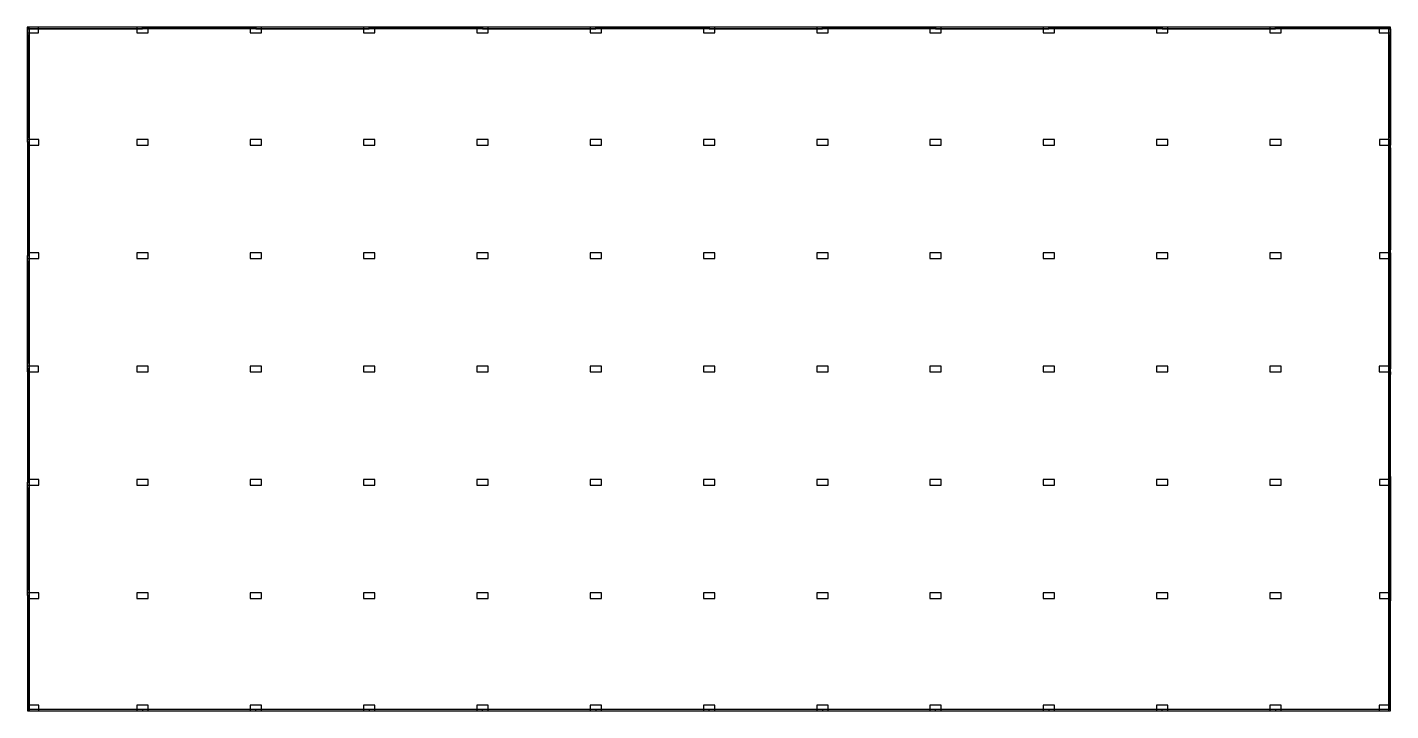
# Model space of a CAD drawing. Header units: millimetres. Extents: x 1752 to 3505, y 761 to 2021.
# Drawn here: x 1751.8 to 1872.1, y 1009.8 to 1070.1 of the extents above; entities that cross this region are included whole.
import ezdxf

# ---------------------------------------------------------------- set-up
doc = ezdxf.new("R2010")
doc.units = ezdxf.units.MM

msp = doc.modelspace()

# ---------------------------------------------------------------- linework, layer by layer
for p, q in [((1752.8, 1070.1), (1751.8, 1070.1)), ((1751.8, 1070.1), (1751.8, 1069.6)), ((1872.11, 1070.1), (1751.81, 1070.1)), ((1751.81, 1070.1), (1751.81, 1009.8)), ((1751.81, 1059.95), (1751.81, 1069.95)), ((1751.81, 1069.95), (1751.96, 1069.95)), ((1751.96, 1069.95), (1751.96, 1070.1)), ((1871.96, 1069.95), (1751.96, 1069.95)), ((1751.96, 1069.95), (1751.96, 1009.95)), ((1751.96, 1069.95), (1761.96, 1069.95)), ((1752.8, 1069.6), (1752.8, 1070.1)), ((1762.46, 1070.1), (1761.46, 1070.1)), ((1761.46, 1070.1), (1761.46, 1069.6)), ((1761.96, 1069.95), (1761.96, 1070.1)), ((1761.96, 1070.1), (1771.96, 1070.1)), ((1762.46, 1069.6), (1762.46, 1070.1)), ((1772.46, 1070.1), (1771.46, 1070.1)), ((1771.46, 1070.1), (1771.46, 1069.6)), ((1771.96, 1070.1), (1771.96, 1069.95)), ((1771.96, 1069.95), (1781.96, 1069.95)), ((1772.46, 1069.6), (1772.46, 1070.1)), ((1782.46, 1070.1), (1781.46, 1070.1)), ((1781.46, 1070.1), (1781.46, 1069.6)), ((1781.96, 1069.95), (1781.96, 1070.1)), ((1781.96, 1070.1), (1791.96, 1070.1)), ((1782.46, 1069.6), (1782.46, 1070.1)), ((1792.46, 1070.1), (1791.46, 1070.1)), ((1791.46, 1070.1), (1791.46, 1069.6)), ((1791.96, 1070.1), (1791.96, 1069.95)), ((1791.96, 1069.95), (1801.96, 1069.95)), ((1792.46, 1069.6), (1792.46, 1070.1)), ((1802.46, 1070.1), (1801.46, 1070.1)), ((1801.46, 1070.1), (1801.46, 1069.6)), ((1801.96, 1069.95), (1801.96, 1070.1)), ((1801.96, 1070.1), (1811.96, 1070.1)), ((1802.46, 1069.6), (1802.46, 1070.1)), ((1812.46, 1070.1), (1811.46, 1070.1)), ((1811.46, 1070.1), (1811.46, 1069.6)), ((1811.96, 1070.1), (1811.96, 1069.95)), ((1811.96, 1069.95), (1821.96, 1069.95)), ((1812.46, 1069.6), (1812.46, 1070.1)), ((1822.46, 1070.1), (1821.46, 1070.1)), ((1821.46, 1070.1), (1821.46, 1069.6)), ((1821.96, 1069.95), (1821.96, 1070.1)), ((1821.96, 1070.1), (1831.96, 1070.1)), ((1822.46, 1069.6), (1822.46, 1070.1)), ((1832.46, 1070.1), (1831.46, 1070.1)), ((1831.46, 1070.1), (1831.46, 1069.6)), ((1831.96, 1070.1), (1831.96, 1069.95)), ((1831.96, 1069.95), (1841.96, 1069.95)), ((1832.46, 1069.6), (1832.46, 1070.1)), ((1842.46, 1070.1), (1841.46, 1070.1)), ((1841.46, 1070.1), (1841.46, 1069.6)), ((1841.96, 1069.95), (1841.96, 1070.1)), ((1841.96, 1070.1), (1851.96, 1070.1)), ((1842.46, 1069.6), (1842.46, 1070.1)), ((1852.46, 1070.1), (1851.46, 1070.1)), ((1851.46, 1070.1), (1851.46, 1069.6)), ((1851.96, 1070.1), (1851.96, 1069.95)), ((1851.96, 1069.95), (1861.96, 1069.95)), ((1852.46, 1069.6), (1852.46, 1070.1)), ((1862.46, 1070.1), (1861.46, 1070.1)), ((1861.46, 1070.1), (1861.46, 1069.6)), ((1861.96, 1069.95), (1861.96, 1070.1)), ((1861.96, 1070.1), (1871.96, 1070.1)), ((1862.46, 1069.6), (1862.46, 1070.1)), ((1872.11, 1070.1), (1871.11, 1070.1)), ((1871.11, 1070.1), (1871.11, 1069.6)), ((1871.96, 1070.1), (1871.96, 1069.95)), ((1871.96, 1009.95), (1871.96, 1069.95)), ((1871.96, 1069.95), (1872.11, 1069.95)), ((1872.11, 1009.8), (1872.11, 1070.1)), ((1872.11, 1069.6), (1872.11, 1070.1)), ((1872.11, 1069.95), (1872.11, 1059.95)), ((1872.11, 1059.95), (1872.11, 1069.95)), ((1872.11, 1069.95), (1872.11, 1059.95)), ((1751.8, 1069.6), (1752.8, 1069.6)), ((1751.96, 1069.4), (1751.81, 1069.4)), ((1751.81, 1069.4), (1751.88, 1069.4)), ((1751.96, 1069.4), (1751.81, 1069.4)), ((1751.88, 1069.4), (1751.88, 1060.4)), ((1751.96, 1069.6), (1751.96, 1069.4)), ((1761.46, 1069.6), (1762.46, 1069.6)), ((1771.46, 1069.6), (1772.46, 1069.6)), ((1781.46, 1069.6), (1782.46, 1069.6)), ((1791.46, 1069.6), (1792.46, 1069.6)), ((1801.46, 1069.6), (1802.46, 1069.6)), ((1811.46, 1069.6), (1812.46, 1069.6)), ((1821.46, 1069.6), (1822.46, 1069.6)), ((1831.46, 1069.6), (1832.46, 1069.6)), ((1841.46, 1069.6), (1842.46, 1069.6)), ((1851.46, 1069.6), (1852.46, 1069.6)), ((1861.46, 1069.6), (1862.46, 1069.6)), ((1871.11, 1069.6), (1872.11, 1069.6)), ((1871.96, 1069.6), (1872.03, 1069.6)), ((1872.11, 1069.4), (1871.96, 1069.4)), ((1871.96, 1069.4), (1871.96, 1060.4)), ((1872.03, 1069.4), (1872.03, 1060.4)), ((1872.11, 1069.6), (1872.11, 1069.4)), ((1751.81, 1060.4), (1751.96, 1060.4)), ((1752.81, 1060.2), (1751.81, 1060.2)), ((1751.81, 1060.2), (1751.81, 1059.7)), ((1752.81, 1059.7), (1752.81, 1060.2)), ((1762.46, 1060.2), (1761.46, 1060.2)), ((1761.46, 1060.2), (1761.46, 1059.7)), ((1762.46, 1059.7), (1762.46, 1060.2)), ((1772.46, 1060.2), (1771.46, 1060.2)), ((1771.46, 1060.2), (1771.46, 1059.7)), ((1772.46, 1059.7), (1772.46, 1060.2)), ((1782.46, 1060.2), (1781.46, 1060.2)), ((1781.46, 1060.2), (1781.46, 1059.7)), ((1782.46, 1059.7), (1782.46, 1060.2)), ((1792.46, 1060.2), (1791.46, 1060.2)), ((1791.46, 1060.2), (1791.46, 1059.7)), ((1792.46, 1059.7), (1792.46, 1060.2)), ((1802.46, 1060.2), (1801.46, 1060.2)), ((1801.46, 1060.2), (1801.46, 1059.7)), ((1802.46, 1059.7), (1802.46, 1060.2)), ((1812.46, 1060.2), (1811.46, 1060.2)), ((1811.46, 1060.2), (1811.46, 1059.7)), ((1812.46, 1059.7), (1812.46, 1060.2)), ((1822.46, 1060.2), (1821.46, 1060.2)), ((1821.46, 1060.2), (1821.46, 1059.7)), ((1822.46, 1059.7), (1822.46, 1060.2)), ((1832.46, 1060.2), (1831.46, 1060.2)), ((1831.46, 1060.2), (1831.46, 1059.7)), ((1832.46, 1059.7), (1832.46, 1060.2)), ((1842.46, 1060.2), (1841.46, 1060.2)), ((1841.46, 1060.2), (1841.46, 1059.7)), ((1842.46, 1059.7), (1842.46, 1060.2)), ((1852.46, 1060.2), (1851.46, 1060.2)), ((1851.46, 1060.2), (1851.46, 1059.7)), ((1852.46, 1059.7), (1852.46, 1060.2)), ((1862.46, 1060.2), (1861.46, 1060.2)), ((1861.46, 1060.2), (1861.46, 1059.7)), ((1862.46, 1059.7), (1862.46, 1060.2)), ((1872.12, 1060.2), (1871.12, 1060.2)), ((1871.12, 1060.2), (1871.12, 1059.7)), ((1871.96, 1060.4), (1872.11, 1060.4)), ((1872.03, 1060.2), (1872.03, 1059.7)), ((1872.12, 1059.7), (1872.12, 1060.2)), ((1751.96, 1059.95), (1751.81, 1059.95)), ((1751.81, 1059.7), (1752.81, 1059.7)), ((1751.81, 1059.45), (1751.96, 1059.45)), ((1751.88, 1059.45), (1751.88, 1050.45)), ((1751.96, 1049.95), (1751.96, 1059.95)), ((1761.46, 1059.7), (1762.46, 1059.7)), ((1771.46, 1059.7), (1772.46, 1059.7)), ((1781.46, 1059.7), (1782.46, 1059.7)), ((1791.46, 1059.7), (1792.46, 1059.7)), ((1801.46, 1059.7), (1802.46, 1059.7)), ((1811.46, 1059.7), (1812.46, 1059.7)), ((1821.46, 1059.7), (1822.46, 1059.7)), ((1831.46, 1059.7), (1832.46, 1059.7)), ((1841.46, 1059.7), (1842.46, 1059.7)), ((1851.46, 1059.7), (1852.46, 1059.7)), ((1861.46, 1059.7), (1862.46, 1059.7)), ((1871.12, 1059.7), (1872.12, 1059.7)), ((1872.11, 1059.95), (1871.96, 1059.95)), ((1871.96, 1059.95), (1871.96, 1049.95)), ((1871.96, 1059.7), (1871.96, 1059.45)), ((1871.96, 1059.45), (1872.11, 1059.45)), ((1872.03, 1059.45), (1872.03, 1050.45)), ((1872.11, 1059.45), (1872.11, 1050.45)), ((1751.96, 1050.45), (1751.81, 1050.45)), ((1872.11, 1050.45), (1871.96, 1050.45)), ((1871.96, 1050.45), (1871.96, 1050.2)), ((1752.81, 1050.2), (1751.81, 1050.2)), ((1751.81, 1050.2), (1751.81, 1049.7)), ((1751.81, 1039.95), (1751.81, 1049.95)), ((1751.81, 1049.95), (1751.96, 1049.95)), ((1751.81, 1049.7), (1752.81, 1049.7)), ((1751.81, 1049.45), (1751.96, 1049.45)), ((1751.88, 1049.45), (1751.88, 1040.45)), ((1752.81, 1049.7), (1752.81, 1050.2)), ((1762.46, 1050.2), (1761.46, 1050.2)), ((1761.46, 1050.2), (1761.46, 1049.7)), ((1761.46, 1049.7), (1762.46, 1049.7)), ((1762.46, 1049.7), (1762.46, 1050.2)), ((1772.46, 1050.2), (1771.46, 1050.2)), ((1771.46, 1050.2), (1771.46, 1049.7)), ((1771.46, 1049.7), (1772.46, 1049.7)), ((1772.46, 1049.7), (1772.46, 1050.2)), ((1782.46, 1050.2), (1781.46, 1050.2)), ((1781.46, 1050.2), (1781.46, 1049.7)), ((1781.46, 1049.7), (1782.46, 1049.7)), ((1782.46, 1049.7), (1782.46, 1050.2)), ((1792.46, 1050.2), (1791.46, 1050.2)), ((1791.46, 1050.2), (1791.46, 1049.7)), ((1791.46, 1049.7), (1792.46, 1049.7)), ((1792.46, 1049.7), (1792.46, 1050.2)), ((1802.46, 1050.2), (1801.46, 1050.2)), ((1801.46, 1050.2), (1801.46, 1049.7)), ((1801.46, 1049.7), (1802.46, 1049.7)), ((1802.46, 1049.7), (1802.46, 1050.2)), ((1812.46, 1050.2), (1811.46, 1050.2)), ((1811.46, 1050.2), (1811.46, 1049.7)), ((1811.46, 1049.7), (1812.46, 1049.7)), ((1812.46, 1049.7), (1812.46, 1050.2)), ((1822.46, 1050.2), (1821.46, 1050.2)), ((1821.46, 1050.2), (1821.46, 1049.7)), ((1821.46, 1049.7), (1822.46, 1049.7)), ((1822.46, 1049.7), (1822.46, 1050.2)), ((1832.46, 1050.2), (1831.46, 1050.2)), ((1831.46, 1050.2), (1831.46, 1049.7)), ((1831.46, 1049.7), (1832.46, 1049.7)), ((1832.46, 1049.7), (1832.46, 1050.2)), ((1842.46, 1050.2), (1841.46, 1050.2)), ((1841.46, 1050.2), (1841.46, 1049.7)), ((1841.46, 1049.7), (1842.46, 1049.7)), ((1842.46, 1049.7), (1842.46, 1050.2)), ((1852.46, 1050.2), (1851.46, 1050.2)), ((1851.46, 1050.2), (1851.46, 1049.7)), ((1851.46, 1049.7), (1852.46, 1049.7)), ((1852.46, 1049.7), (1852.46, 1050.2)), ((1862.46, 1050.2), (1861.46, 1050.2)), ((1861.46, 1050.2), (1861.46, 1049.7)), ((1861.46, 1049.7), (1862.46, 1049.7)), ((1862.46, 1049.7), (1862.46, 1050.2)), ((1872.12, 1050.2), (1871.12, 1050.2)), ((1871.12, 1050.2), (1871.12, 1049.7)), ((1871.12, 1049.7), (1872.12, 1049.7)), ((1871.96, 1049.95), (1872.11, 1049.95)), ((1871.96, 1049.7), (1871.96, 1049.45)), ((1871.96, 1049.45), (1872.11, 1049.45)), ((1872.03, 1050.2), (1872.03, 1049.7)), ((1872.03, 1049.45), (1872.03, 1040.45)), ((1872.11, 1049.95), (1872.11, 1039.95)), ((1872.11, 1049.45), (1872.11, 1040.45)), ((1872.12, 1049.7), (1872.12, 1050.2)), ((1752.8, 1040.2), (1751.8, 1040.2)), ((1751.8, 1040.2), (1751.8, 1039.7)), ((1751.8, 1039.7), (1752.8, 1039.7)), ((1751.96, 1040.45), (1751.81, 1040.45)), ((1751.96, 1039.95), (1751.81, 1039.95)), ((1751.96, 1029.95), (1751.96, 1039.95)), ((1752.8, 1039.7), (1752.8, 1040.2)), ((1762.46, 1040.2), (1761.46, 1040.2)), ((1761.46, 1040.2), (1761.46, 1039.7)), ((1761.46, 1039.7), (1762.46, 1039.7)), ((1762.46, 1039.7), (1762.46, 1040.2)), ((1772.46, 1040.2), (1771.46, 1040.2)), ((1771.46, 1040.2), (1771.46, 1039.7)), ((1771.46, 1039.7), (1772.46, 1039.7)), ((1772.46, 1039.7), (1772.46, 1040.2)), ((1782.46, 1040.2), (1781.46, 1040.2)), ((1781.46, 1040.2), (1781.46, 1039.7)), ((1781.46, 1039.7), (1782.46, 1039.7)), ((1782.46, 1039.7), (1782.46, 1040.2)), ((1792.46, 1040.2), (1791.46, 1040.2)), ((1791.46, 1040.2), (1791.46, 1039.7)), ((1791.46, 1039.7), (1792.46, 1039.7)), ((1792.46, 1039.7), (1792.46, 1040.2)), ((1802.46, 1040.2), (1801.46, 1040.2)), ((1801.46, 1040.2), (1801.46, 1039.7)), ((1801.46, 1039.7), (1802.46, 1039.7)), ((1802.46, 1039.7), (1802.46, 1040.2)), ((1812.46, 1040.2), (1811.46, 1040.2)), ((1811.46, 1040.2), (1811.46, 1039.7)), ((1811.46, 1039.7), (1812.46, 1039.7)), ((1812.46, 1039.7), (1812.46, 1040.2)), ((1822.46, 1040.2), (1821.46, 1040.2)), ((1821.46, 1040.2), (1821.46, 1039.7)), ((1821.46, 1039.7), (1822.46, 1039.7)), ((1822.46, 1039.7), (1822.46, 1040.2)), ((1832.46, 1040.2), (1831.46, 1040.2)), ((1831.46, 1040.2), (1831.46, 1039.7)), ((1831.46, 1039.7), (1832.46, 1039.7)), ((1832.46, 1039.7), (1832.46, 1040.2)), ((1842.46, 1040.2), (1841.46, 1040.2)), ((1841.46, 1040.2), (1841.46, 1039.7)), ((1841.46, 1039.7), (1842.46, 1039.7)), ((1842.46, 1039.7), (1842.46, 1040.2)), ((1852.46, 1040.2), (1851.46, 1040.2)), ((1851.46, 1040.2), (1851.46, 1039.7)), ((1851.46, 1039.7), (1852.46, 1039.7)), ((1852.46, 1039.7), (1852.46, 1040.2)), ((1862.46, 1040.2), (1861.46, 1040.2)), ((1861.46, 1040.2), (1861.46, 1039.7)), ((1861.46, 1039.7), (1862.46, 1039.7)), ((1862.46, 1039.7), (1862.46, 1040.2)), ((1872.11, 1040.2), (1871.11, 1040.2)), ((1871.11, 1040.2), (1871.11, 1039.7)), ((1871.11, 1039.7), (1872.11, 1039.7)), ((1872.11, 1040.45), (1871.96, 1040.45)), ((1871.96, 1040.45), (1871.96, 1040.2)), ((1872.11, 1039.95), (1871.96, 1039.95)), ((1871.96, 1039.95), (1871.96, 1029.95)), ((1872.03, 1040.2), (1872.03, 1039.7)), ((1872.11, 1039.7), (1872.11, 1040.2)), ((1872.11, 1039.7), (1872.11, 1039.45)), ((1751.96, 1039.45), (1751.81, 1039.45)), ((1751.88, 1039.45), (1751.88, 1030.45)), ((1872.11, 1039.45), (1871.96, 1039.45)), ((1871.96, 1039.45), (1871.96, 1030.45)), ((1872.03, 1039.45), (1872.03, 1030.45)), ((1751.81, 1030.45), (1751.96, 1030.45)), ((1752.81, 1030.2), (1751.81, 1030.2)), ((1751.81, 1030.2), (1751.81, 1029.7)), ((1751.81, 1019.95), (1751.81, 1029.95)), ((1751.81, 1029.95), (1751.96, 1029.95)), ((1752.81, 1029.7), (1752.81, 1030.2)), ((1762.46, 1030.2), (1761.46, 1030.2)), ((1761.46, 1030.2), (1761.46, 1029.7)), ((1762.46, 1029.7), (1762.46, 1030.2)), ((1772.46, 1030.2), (1771.46, 1030.2)), ((1771.46, 1030.2), (1771.46, 1029.7)), ((1772.46, 1029.7), (1772.46, 1030.2)), ((1782.46, 1030.2), (1781.46, 1030.2)), ((1781.46, 1030.2), (1781.46, 1029.7)), ((1782.46, 1029.7), (1782.46, 1030.2)), ((1792.46, 1030.2), (1791.46, 1030.2)), ((1791.46, 1030.2), (1791.46, 1029.7)), ((1792.46, 1029.7), (1792.46, 1030.2)), ((1802.46, 1030.2), (1801.46, 1030.2)), ((1801.46, 1030.2), (1801.46, 1029.7)), ((1802.46, 1029.7), (1802.46, 1030.2)), ((1812.46, 1030.2), (1811.46, 1030.2)), ((1811.46, 1030.2), (1811.46, 1029.7)), ((1812.46, 1029.7), (1812.46, 1030.2)), ((1822.46, 1030.2), (1821.46, 1030.2)), ((1821.46, 1030.2), (1821.46, 1029.7)), ((1822.46, 1029.7), (1822.46, 1030.2)), ((1832.46, 1030.2), (1831.46, 1030.2)), ((1831.46, 1030.2), (1831.46, 1029.7)), ((1832.46, 1029.7), (1832.46, 1030.2)), ((1842.46, 1030.2), (1841.46, 1030.2)), ((1841.46, 1030.2), (1841.46, 1029.7)), ((1842.46, 1029.7), (1842.46, 1030.2)), ((1852.46, 1030.2), (1851.46, 1030.2)), ((1851.46, 1030.2), (1851.46, 1029.7)), ((1852.46, 1029.7), (1852.46, 1030.2)), ((1862.46, 1030.2), (1861.46, 1030.2)), ((1861.46, 1030.2), (1861.46, 1029.7)), ((1862.46, 1029.7), (1862.46, 1030.2)), ((1872.12, 1030.2), (1871.12, 1030.2)), ((1871.12, 1030.2), (1871.12, 1029.7)), ((1871.96, 1030.45), (1872.11, 1030.45)), ((1871.96, 1029.95), (1872.11, 1029.95)), ((1872.03, 1030.2), (1872.03, 1029.7)), ((1872.11, 1030.45), (1872.11, 1030.2)), ((1872.11, 1030.2), (1872.11, 1030.2)), ((1872.11, 1029.95), (1872.11, 1019.95)), ((1872.12, 1029.7), (1872.12, 1030.2)), ((1751.81, 1029.7), (1752.81, 1029.7)), ((1751.81, 1029.45), (1751.96, 1029.45)), ((1751.88, 1029.45), (1751.88, 1020.45)), ((1761.46, 1029.7), (1762.46, 1029.7)), ((1771.46, 1029.7), (1772.46, 1029.7)), ((1781.46, 1029.7), (1782.46, 1029.7)), ((1791.46, 1029.7), (1792.46, 1029.7)), ((1801.46, 1029.7), (1802.46, 1029.7)), ((1811.46, 1029.7), (1812.46, 1029.7)), ((1821.46, 1029.7), (1822.46, 1029.7)), ((1831.46, 1029.7), (1832.46, 1029.7)), ((1841.46, 1029.7), (1842.46, 1029.7)), ((1851.46, 1029.7), (1852.46, 1029.7)), ((1861.46, 1029.7), (1862.46, 1029.7)), ((1871.12, 1029.7), (1872.12, 1029.7)), ((1871.96, 1029.7), (1871.96, 1029.45)), ((1871.96, 1029.45), (1872.11, 1029.45)), ((1872.03, 1029.45), (1872.03, 1020.45)), ((1872.11, 1029.45), (1872.11, 1020.45)), ((1751.96, 1020.45), (1751.81, 1020.45)), ((1872.11, 1020.45), (1871.96, 1020.45)), ((1871.96, 1020.45), (1871.96, 1020.2)), ((1752.81, 1020.2), (1751.81, 1020.2)), ((1751.81, 1020.2), (1751.81, 1019.7)), ((1751.96, 1019.95), (1751.81, 1019.95)), ((1751.81, 1019.7), (1752.81, 1019.7)), ((1751.96, 1019.5), (1751.81, 1019.5)), ((1751.88, 1019.5), (1751.88, 1010.5)), ((1751.96, 1009.95), (1751.96, 1019.95)), ((1752.81, 1019.7), (1752.81, 1020.2)), ((1762.46, 1020.2), (1761.46, 1020.2)), ((1761.46, 1020.2), (1761.46, 1019.7)), ((1761.46, 1019.7), (1762.46, 1019.7)), ((1762.46, 1019.7), (1762.46, 1020.2)), ((1772.46, 1020.2), (1771.46, 1020.2)), ((1771.46, 1020.2), (1771.46, 1019.7)), ((1771.46, 1019.7), (1772.46, 1019.7)), ((1772.46, 1019.7), (1772.46, 1020.2)), ((1782.46, 1020.2), (1781.46, 1020.2)), ((1781.46, 1020.2), (1781.46, 1019.7)), ((1781.46, 1019.7), (1782.46, 1019.7)), ((1782.46, 1019.7), (1782.46, 1020.2)), ((1792.46, 1020.2), (1791.46, 1020.2)), ((1791.46, 1020.2), (1791.46, 1019.7)), ((1791.46, 1019.7), (1792.46, 1019.7)), ((1792.46, 1019.7), (1792.46, 1020.2)), ((1802.46, 1020.2), (1801.46, 1020.2)), ((1801.46, 1020.2), (1801.46, 1019.7)), ((1801.46, 1019.7), (1802.46, 1019.7)), ((1802.46, 1019.7), (1802.46, 1020.2)), ((1812.46, 1020.2), (1811.46, 1020.2)), ((1811.46, 1020.2), (1811.46, 1019.7)), ((1811.46, 1019.7), (1812.46, 1019.7)), ((1812.46, 1019.7), (1812.46, 1020.2)), ((1822.46, 1020.2), (1821.46, 1020.2)), ((1821.46, 1020.2), (1821.46, 1019.7)), ((1821.46, 1019.7), (1822.46, 1019.7)), ((1822.46, 1019.7), (1822.46, 1020.2)), ((1832.46, 1020.2), (1831.46, 1020.2)), ((1831.46, 1020.2), (1831.46, 1019.7)), ((1831.46, 1019.7), (1832.46, 1019.7)), ((1832.46, 1019.7), (1832.46, 1020.2)), ((1842.46, 1020.2), (1841.46, 1020.2)), ((1841.46, 1020.2), (1841.46, 1019.7)), ((1841.46, 1019.7), (1842.46, 1019.7)), ((1842.46, 1019.7), (1842.46, 1020.2)), ((1852.46, 1020.2), (1851.46, 1020.2)), ((1851.46, 1020.2), (1851.46, 1019.7)), ((1851.46, 1019.7), (1852.46, 1019.7)), ((1852.46, 1019.7), (1852.46, 1020.2)), ((1862.46, 1020.2), (1861.46, 1020.2)), ((1861.46, 1020.2), (1861.46, 1019.7)), ((1861.46, 1019.7), (1862.46, 1019.7)), ((1862.46, 1019.7), (1862.46, 1020.2)), ((1872.12, 1020.2), (1871.12, 1020.2)), ((1871.12, 1020.2), (1871.12, 1019.7)), ((1871.12, 1019.7), (1872.12, 1019.7)), ((1872.11, 1019.95), (1871.96, 1019.95)), ((1871.96, 1019.95), (1871.96, 1009.95)), ((1872.11, 1019.5), (1871.96, 1019.5)), ((1871.96, 1019.5), (1871.96, 1010.5)), ((1872.03, 1020.2), (1872.03, 1019.7)), ((1872.03, 1019.5), (1872.03, 1010.5)), ((1872.11, 1019.7), (1872.11, 1019.5)), ((1872.11, 1010.4), (1872.11, 1019.45)), ((1872.12, 1019.7), (1872.12, 1020.2)), ((1751.81, 1010.5), (1751.96, 1010.5)), ((1752.81, 1010.3), (1751.81, 1010.3)), ((1751.81, 1010.3), (1751.81, 1009.8)), ((1751.96, 1009.95), (1751.81, 1009.95)), ((1751.81, 1009.8), (1872.11, 1009.8)), ((1751.81, 1009.8), (1752.81, 1009.8)), ((1751.96, 1009.95), (1871.96, 1009.95)), ((1751.96, 1009.95), (1761.96, 1009.95)), ((1751.96, 1009.95), (1751.96, 1009.8)), ((1751.96, 1009.8), (1751.96, 1009.95)), ((1752.81, 1009.8), (1752.81, 1010.3)), ((1762.46, 1010.3), (1761.46, 1010.3)), ((1761.46, 1010.3), (1761.46, 1009.8)), ((1761.46, 1009.8), (1762.46, 1009.8)), ((1761.96, 1009.95), (1761.96, 1009.95)), ((1761.96, 1009.95), (1761.96, 1009.8)), ((1761.96, 1009.8), (1771.96, 1009.8)), ((1762.46, 1009.8), (1762.46, 1010.3)), ((1772.46, 1010.3), (1771.46, 1010.3)), ((1771.46, 1010.3), (1771.46, 1009.8)), ((1771.46, 1009.8), (1772.46, 1009.8)), ((1771.96, 1009.8), (1771.96, 1009.95)), ((1771.96, 1009.95), (1781.96, 1009.95)), ((1772.46, 1009.8), (1772.46, 1010.3)), ((1782.46, 1010.3), (1781.46, 1010.3)), ((1781.46, 1010.3), (1781.46, 1009.8)), ((1781.46, 1009.8), (1782.46, 1009.8)), ((1781.96, 1009.95), (1781.96, 1009.8)), ((1781.96, 1009.8), (1791.96, 1009.8)), ((1782.46, 1009.8), (1782.46, 1010.3)), ((1792.46, 1010.3), (1791.46, 1010.3)), ((1791.46, 1010.3), (1791.46, 1009.8)), ((1791.46, 1009.8), (1792.46, 1009.8)), ((1791.96, 1009.8), (1791.96, 1009.95)), ((1791.96, 1009.95), (1801.96, 1009.95)), ((1792.46, 1009.8), (1792.46, 1010.3)), ((1802.46, 1010.3), (1801.46, 1010.3)), ((1801.46, 1010.3), (1801.46, 1009.8)), ((1801.46, 1009.8), (1802.46, 1009.8)), ((1801.96, 1009.95), (1801.96, 1009.8)), ((1801.96, 1009.8), (1811.96, 1009.8)), ((1802.46, 1009.8), (1802.46, 1010.3)), ((1812.46, 1010.3), (1811.46, 1010.3)), ((1811.46, 1010.3), (1811.46, 1009.8)), ((1811.46, 1009.8), (1812.46, 1009.8)), ((1811.96, 1009.8), (1811.96, 1009.95)), ((1811.96, 1009.95), (1821.96, 1009.95)), ((1812.46, 1009.8), (1812.46, 1010.3)), ((1822.46, 1010.3), (1821.46, 1010.3)), ((1821.46, 1010.3), (1821.46, 1009.8)), ((1821.46, 1009.8), (1822.46, 1009.8)), ((1821.96, 1009.95), (1821.96, 1009.8)), ((1821.96, 1009.8), (1831.96, 1009.8)), ((1822.46, 1009.8), (1822.46, 1010.3)), ((1832.46, 1010.3), (1831.46, 1010.3)), ((1831.46, 1010.3), (1831.46, 1009.8)), ((1831.46, 1009.8), (1832.46, 1009.8)), ((1831.96, 1009.8), (1831.96, 1009.95)), ((1831.96, 1009.95), (1841.96, 1009.95)), ((1832.46, 1009.8), (1832.46, 1010.3)), ((1842.46, 1010.3), (1841.46, 1010.3)), ((1841.46, 1010.3), (1841.46, 1009.8)), ((1841.46, 1009.8), (1842.46, 1009.8)), ((1841.96, 1009.95), (1841.96, 1009.8)), ((1841.96, 1009.8), (1851.96, 1009.8)), ((1842.46, 1009.8), (1842.46, 1010.3)), ((1852.46, 1010.3), (1851.46, 1010.3)), ((1851.46, 1010.3), (1851.46, 1009.8)), ((1851.46, 1009.8), (1852.46, 1009.8)), ((1851.96, 1009.8), (1851.96, 1009.95)), ((1851.96, 1009.95), (1861.96, 1009.95)), ((1852.46, 1009.8), (1852.46, 1010.3)), ((1862.46, 1010.3), (1861.46, 1010.3)), ((1861.46, 1010.3), (1861.46, 1009.8)), ((1861.46, 1009.8), (1862.46, 1009.8)), ((1861.96, 1009.95), (1861.96, 1009.8)), ((1861.96, 1009.8), (1871.96, 1009.8)), ((1862.46, 1009.8), (1862.46, 1010.3)), ((1872.11, 1010.3), (1871.11, 1010.3)), ((1871.11, 1010.3), (1871.11, 1009.8)), ((1871.11, 1009.8), (1872.11, 1009.8)), ((1871.96, 1010.5), (1872.11, 1010.5)), ((1871.96, 1010.3), (1871.96, 1010.4)), ((1872.03, 1010.3), (1871.96, 1010.3)), ((1871.96, 1009.8), (1871.96, 1009.95)), ((1871.96, 1009.95), (1872.11, 1009.95)), ((1872.11, 1009.8), (1872.11, 1010.3))]:
    msp.add_line(p, q)

doc.saveas('drawing.dxf')
